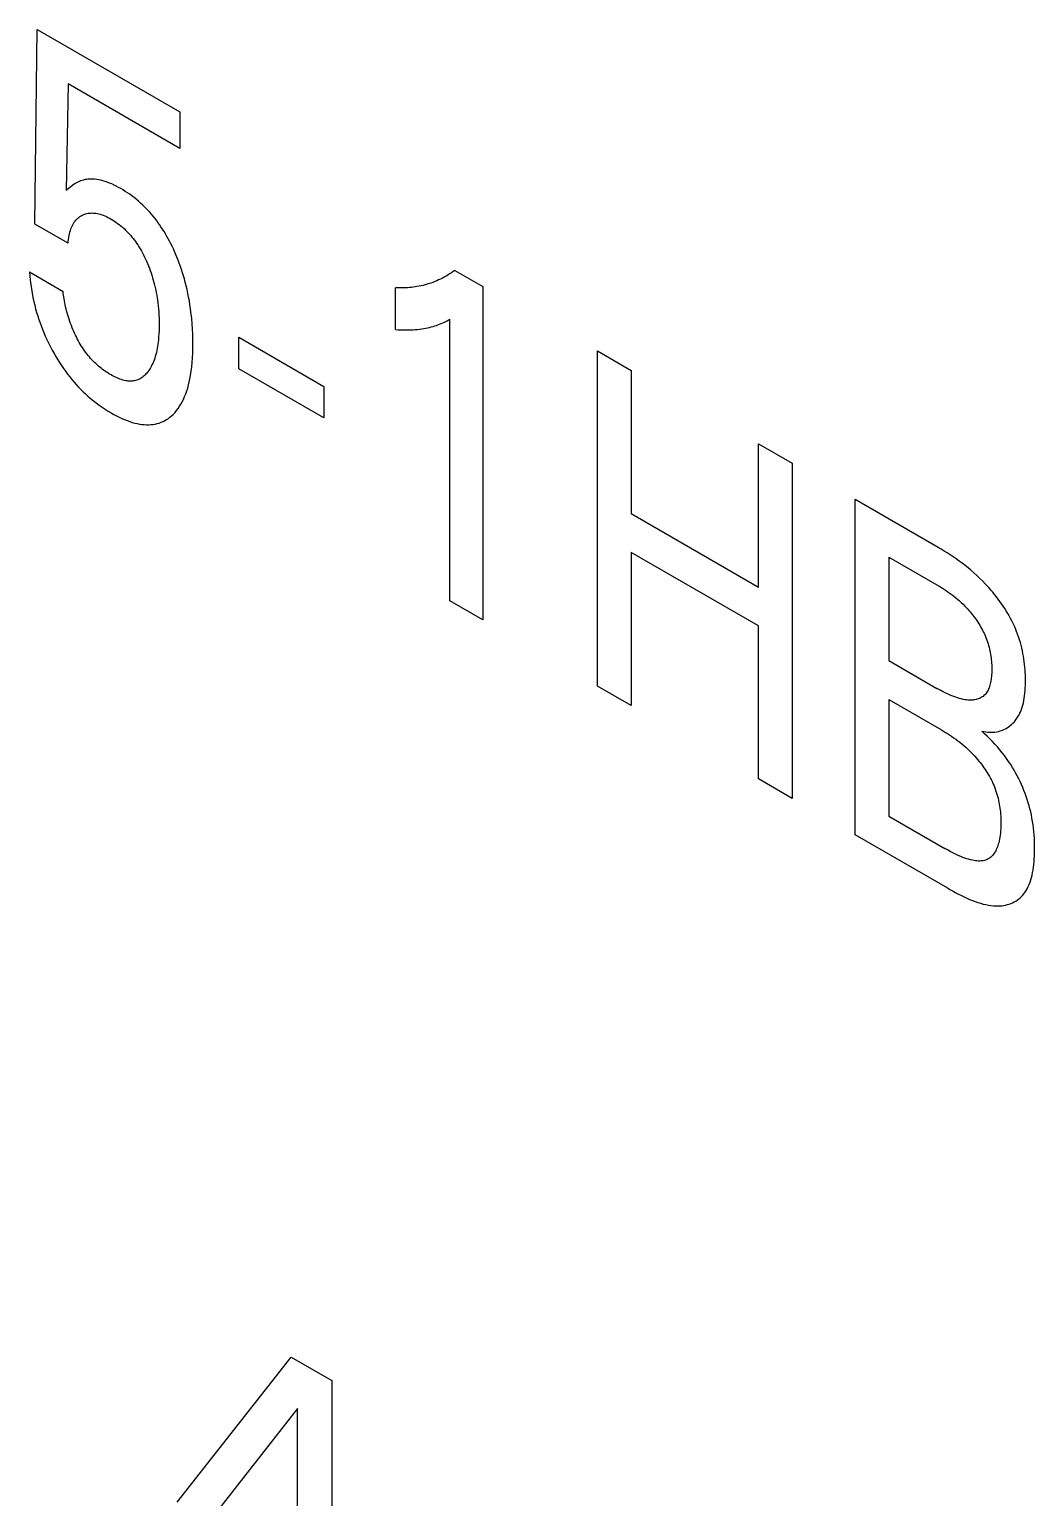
# Model space of a CAD drawing. Extents: x 0 to 420, y 0 to 297.
# Drawn here: x 172.34 to 176.5, y 149.52 to 155.6 of the extents above; entities that cross this region are included whole.
import ezdxf

# ---------------------------------------------------------------- set-up
doc = ezdxf.new("R2010")
doc.units = 0
doc.header["$LTSCALE"] = 23.1
doc.layers.add('40000_ISO', color=7, linetype='CONTINUOUS')

msp = doc.modelspace()

# ---------------------------------------------------------------- linework, layer by layer
at = {"layer": '40000_ISO', "color": 7, "linetype": 'CONTINUOUS'}
for p, q in [((172.366, 154.7965), (172.3747, 155.6031)), ((172.3747, 155.6031), (172.9663, 155.2615)), ((172.5028, 155.3776), (172.4949, 154.9356)), ((172.9663, 155.11), (172.5028, 155.3776)), ((172.9663, 155.2615), (172.9663, 155.11)), ((172.5045, 154.9438), (172.4949, 154.9356)), ((172.5144, 154.9516), (172.5045, 154.9438)), ((172.5233, 154.9581), (172.5144, 154.9516)), ((172.5325, 154.9641), (172.5233, 154.9581)), ((172.5407, 154.9689), (172.5325, 154.9641)), ((172.5492, 154.9731), (172.5407, 154.9689)), ((172.5548, 154.9754), (172.5492, 154.9731)), ((172.5607, 154.9775), (172.5548, 154.9754)), ((172.5667, 154.9792), (172.5607, 154.9775)), ((172.5728, 154.9807), (172.5667, 154.9792)), ((172.579, 154.9818), (172.5728, 154.9807)), ((172.5854, 154.9826), (172.579, 154.9818)), ((172.5919, 154.9832), (172.5854, 154.9826)), ((172.5986, 154.9833), (172.5919, 154.9832)), ((172.6064, 154.9832), (172.5986, 154.9833)), ((172.6144, 154.9825), (172.6064, 154.9832)), ((172.6226, 154.9815), (172.6144, 154.9825)), ((172.6308, 154.9801), (172.6226, 154.9815)), ((172.6391, 154.9782), (172.6308, 154.9801)), ((172.6475, 154.976), (172.6391, 154.9782)), ((172.656, 154.9735), (172.6475, 154.976)), ((172.6653, 154.9703), (172.656, 154.9735)), ((172.6745, 154.9667), (172.6653, 154.9703)), ((172.6839, 154.9627), (172.6745, 154.9667)), ((172.6932, 154.9584), (172.6839, 154.9627)), ((172.7027, 154.9537), (172.6932, 154.9584)), ((172.7121, 154.9487), (172.7027, 154.9537)), ((172.7215, 154.9434), (172.7121, 154.9487)), ((172.7307, 154.938), (172.7215, 154.9434)), ((172.7399, 154.9322), (172.7307, 154.938)), ((172.7491, 154.9262), (172.7399, 154.9322)), ((172.7582, 154.9199), (172.7491, 154.9262)), ((172.7674, 154.9133), (172.7582, 154.9199)), ((172.7764, 154.9064), (172.7674, 154.9133)), ((172.7854, 154.8992), (172.7764, 154.9064)), ((172.7944, 154.8916), (172.7854, 154.8992)), ((172.8033, 154.8838), (172.7944, 154.8916)), ((172.812, 154.8756), (172.8033, 154.8838)), ((172.5395, 154.8173), (172.5436, 154.8211)), ((172.5436, 154.8211), (172.5478, 154.8245)), ((172.5478, 154.8245), (172.5522, 154.8277)), ((172.5522, 154.8277), (172.5567, 154.8306)), ((172.5567, 154.8306), (172.5615, 154.8331)), ((172.5615, 154.8331), (172.5661, 154.8353)), ((172.5661, 154.8353), (172.5708, 154.8372)), ((172.5708, 154.8372), (172.5756, 154.8389)), ((172.5756, 154.8389), (172.5806, 154.8402)), ((172.5806, 154.8402), (172.5857, 154.8413)), ((172.5857, 154.8413), (172.591, 154.8421)), ((172.591, 154.8421), (172.5963, 154.8425)), ((172.5963, 154.8425), (172.6017, 154.8427)), ((172.6017, 154.8427), (172.6073, 154.8425)), ((172.6073, 154.8425), (172.6129, 154.8421)), ((172.6129, 154.8421), (172.6186, 154.8413)), ((172.6186, 154.8413), (172.6244, 154.8402)), ((172.6244, 154.8402), (172.6302, 154.8389)), ((172.6302, 154.8389), (172.6362, 154.8373)), ((172.6362, 154.8373), (172.6425, 154.8352)), ((172.6425, 154.8352), (172.6488, 154.8329)), ((172.6488, 154.8329), (172.6552, 154.8303)), ((172.6552, 154.8303), (172.6616, 154.8274)), ((172.6616, 154.8274), (172.668, 154.8243)), ((172.668, 154.8243), (172.6745, 154.8209)), ((172.6745, 154.8209), (172.681, 154.8173)), ((172.8194, 154.8684), (172.812, 154.8756)), ((172.8267, 154.861), (172.8194, 154.8684)), ((172.834, 154.8533), (172.8267, 154.861)), ((172.8411, 154.8455), (172.834, 154.8533)), ((172.8481, 154.8374), (172.8411, 154.8455)), ((172.855, 154.8292), (172.8481, 154.8374)), ((172.8618, 154.8208), (172.855, 154.8292)), ((172.8685, 154.8122), (172.8618, 154.8208)), ((172.5028, 154.7175), (172.366, 154.7965)), ((172.5086, 154.7562), (172.5105, 154.7634)), ((172.5105, 154.7634), (172.5126, 154.7704)), ((172.5126, 154.7704), (172.5147, 154.7767)), ((172.5147, 154.7767), (172.5171, 154.7827)), ((172.5171, 154.7827), (172.5196, 154.7885)), ((172.5196, 154.7885), (172.5224, 154.794)), ((172.5224, 154.794), (172.5254, 154.7993)), ((172.5254, 154.7993), (172.5286, 154.8043)), ((172.5286, 154.8043), (172.5321, 154.809)), ((172.5321, 154.809), (172.5357, 154.8133)), ((172.5357, 154.8133), (172.5395, 154.8173)), ((172.681, 154.8173), (172.6878, 154.8132)), ((172.6878, 154.8132), (172.6946, 154.809)), ((172.6946, 154.809), (172.7013, 154.8044)), ((172.7013, 154.8044), (172.7081, 154.7996)), ((172.7081, 154.7996), (172.7148, 154.7946)), ((172.7148, 154.7946), (172.7215, 154.7893)), ((172.7215, 154.7893), (172.7281, 154.7837)), ((172.7281, 154.7837), (172.7347, 154.7779)), ((172.7347, 154.7779), (172.7412, 154.7718)), ((172.7412, 154.7718), (172.7466, 154.7664)), ((172.7466, 154.7664), (172.7519, 154.7609)), ((172.7519, 154.7609), (172.7572, 154.7551)), ((172.875, 154.8034), (172.8685, 154.8122)), ((172.8814, 154.7945), (172.875, 154.8034)), ((172.8876, 154.7854), (172.8814, 154.7945)), ((172.894, 154.7757), (172.8876, 154.7854)), ((172.9002, 154.7659), (172.894, 154.7757)), ((172.9063, 154.7559), (172.9002, 154.7659)), ((172.5028, 154.7175), (172.5035, 154.7255)), ((172.5035, 154.7255), (172.5045, 154.7334)), ((172.5045, 154.7334), (172.5056, 154.7412)), ((172.5056, 154.7412), (172.507, 154.7488)), ((172.507, 154.7488), (172.5086, 154.7562)), ((172.7572, 154.7551), (172.7624, 154.7492)), ((172.7624, 154.7492), (172.7675, 154.7431)), ((172.7675, 154.7431), (172.7725, 154.7369)), ((172.7725, 154.7369), (172.7774, 154.7306)), ((172.7774, 154.7306), (172.7822, 154.7241)), ((172.7822, 154.7241), (172.7868, 154.7174)), ((172.7868, 154.7174), (172.7914, 154.7107)), ((172.7914, 154.7107), (172.7966, 154.7026)), ((172.7966, 154.7026), (172.8016, 154.6943)), ((172.9121, 154.7458), (172.9063, 154.7559)), ((172.9178, 154.7356), (172.9121, 154.7458)), ((172.9233, 154.7253), (172.9178, 154.7356)), ((172.9286, 154.7149), (172.9233, 154.7253)), ((172.9338, 154.7045), (172.9286, 154.7149)), ((172.9388, 154.694), (172.9338, 154.7045)), ((172.8016, 154.6943), (172.8064, 154.6859)), ((172.8064, 154.6859), (172.811, 154.6774)), ((172.811, 154.6774), (172.8155, 154.6688)), ((172.8155, 154.6688), (172.8198, 154.6602)), ((172.8198, 154.6602), (172.8239, 154.6515)), ((172.8239, 154.6515), (172.8278, 154.6427)), ((172.8278, 154.6427), (172.8316, 154.6339)), ((172.9436, 154.6834), (172.9388, 154.694)), ((172.9482, 154.6729), (172.9436, 154.6834)), ((172.9536, 154.66), (172.9482, 154.6729)), ((172.9587, 154.647), (172.9536, 154.66)), ((172.9636, 154.6341), (172.9587, 154.647)), ((172.3428, 154.5984), (172.3442, 154.5813)), ((172.3428, 154.5984), (172.4826, 154.5177)), ((172.3442, 154.5813), (172.346, 154.564)), ((172.8316, 154.6339), (172.8356, 154.6241)), ((172.8356, 154.6241), (172.8395, 154.6142)), ((172.8395, 154.6142), (172.8431, 154.6043)), ((172.8431, 154.6043), (172.8466, 154.5944)), ((172.8466, 154.5944), (172.8499, 154.5846)), ((172.8499, 154.5846), (172.853, 154.5747)), ((172.853, 154.5747), (172.8558, 154.5649)), ((172.9682, 154.6212), (172.9636, 154.6341)), ((172.9727, 154.6082), (172.9682, 154.6212)), ((172.9768, 154.5953), (172.9727, 154.6082)), ((172.9808, 154.5824), (172.9768, 154.5953)), ((172.9845, 154.5695), (172.9808, 154.5824)), ((174.0602, 154.5768), (174.0526, 154.5727)), ((174.0678, 154.581), (174.0602, 154.5768)), ((174.0752, 154.5854), (174.0678, 154.581)), ((174.0826, 154.59), (174.0752, 154.5854)), ((174.0898, 154.5947), (174.0826, 154.59)), ((174.0969, 154.5996), (174.0898, 154.5947)), ((174.1039, 154.6047), (174.0969, 154.5996)), ((174.1039, 154.6047), (174.2198, 154.5378)), ((172.346, 154.564), (172.3483, 154.5465)), ((172.3483, 154.5465), (172.3509, 154.5288)), ((172.3509, 154.5288), (172.354, 154.5109)), ((172.4833, 154.5102), (172.4826, 154.5177)), ((172.8558, 154.5649), (172.8585, 154.5551)), ((172.8585, 154.5551), (172.8613, 154.5444)), ((172.8613, 154.5444), (172.8638, 154.5338)), ((172.8638, 154.5338), (172.8661, 154.5233)), ((172.8661, 154.5233), (172.8682, 154.5128)), ((172.988, 154.5566), (172.9845, 154.5695)), ((172.992, 154.5408), (172.988, 154.5566)), ((172.9957, 154.5251), (172.992, 154.5408)), ((172.9991, 154.5094), (172.9957, 154.5251)), ((173.8592, 154.3594), (173.8592, 154.5325)), ((173.8675, 154.5322), (173.8592, 154.5325)), ((173.8758, 154.532), (173.8675, 154.5322)), ((173.884, 154.532), (173.8758, 154.532)), ((173.8921, 154.5321), (173.884, 154.532)), ((173.9002, 154.5324), (173.8921, 154.5321)), ((173.9083, 154.5329), (173.9002, 154.5324)), ((173.9162, 154.5335), (173.9083, 154.5329)), ((173.9241, 154.5343), (173.9162, 154.5335)), ((173.932, 154.5353), (173.9241, 154.5343)), ((173.9398, 154.5364), (173.932, 154.5353)), ((173.9475, 154.5376), (173.9398, 154.5364)), ((173.956, 154.5392), (173.9475, 154.5376)), ((173.9645, 154.5409), (173.956, 154.5392)), ((173.9729, 154.5429), (173.9645, 154.5409)), ((173.9812, 154.545), (173.9729, 154.5429)), ((173.9894, 154.5474), (173.9812, 154.545)), ((173.9975, 154.5499), (173.9894, 154.5474)), ((174.0055, 154.5525), (173.9975, 154.5499)), ((174.0135, 154.5554), (174.0055, 154.5525)), ((174.0213, 154.5584), (174.0135, 154.5554)), ((174.0291, 154.5617), (174.0213, 154.5584)), ((174.037, 154.5652), (174.0291, 154.5617)), ((174.0449, 154.5688), (174.037, 154.5652)), ((174.0526, 154.5727), (174.0449, 154.5688)), ((174.2198, 154.5378), (174.2198, 153.1576)), ((172.354, 154.5109), (172.3575, 154.4929)), ((172.3575, 154.4929), (172.3615, 154.4748)), ((172.3615, 154.4748), (172.365, 154.4603)), ((172.365, 154.4603), (172.3688, 154.4457)), ((172.4842, 154.5026), (172.4833, 154.5102)), ((172.4852, 154.4948), (172.4842, 154.5026)), ((172.4864, 154.4868), (172.4852, 154.4948)), ((172.4878, 154.4788), (172.4864, 154.4868)), ((172.4893, 154.4706), (172.4878, 154.4788)), ((172.491, 154.4623), (172.4893, 154.4706)), ((172.4929, 154.4539), (172.491, 154.4623)), ((172.4949, 154.4455), (172.4929, 154.4539)), ((172.8682, 154.5128), (172.8701, 154.5023)), ((172.8701, 154.5023), (172.8718, 154.4919)), ((172.8718, 154.4919), (172.8734, 154.4816)), ((172.8734, 154.4816), (172.8747, 154.4713)), ((172.8747, 154.4713), (172.8762, 154.4583)), ((172.8762, 154.4583), (172.8775, 154.4454)), ((173.0022, 154.4938), (172.9991, 154.5094)), ((173.0051, 154.4783), (173.0022, 154.4938)), ((173.0076, 154.4629), (173.0051, 154.4783)), ((173.0099, 154.4476), (173.0076, 154.4629)), ((172.3688, 154.4457), (172.3729, 154.4311)), ((172.3729, 154.4311), (172.3773, 154.4164)), ((172.3773, 154.4164), (172.382, 154.4018)), ((172.382, 154.4018), (172.3871, 154.3871)), ((172.497, 154.4369), (172.4949, 154.4455)), ((172.4994, 154.4284), (172.497, 154.4369)), ((172.5019, 154.4197), (172.4994, 154.4284)), ((172.5045, 154.4111), (172.5019, 154.4197)), ((172.5073, 154.4024), (172.5045, 154.4111)), ((172.5102, 154.3937), (172.5073, 154.4024)), ((172.5134, 154.385), (172.5102, 154.3937)), ((172.8775, 154.4454), (172.8784, 154.4326)), ((172.8784, 154.4326), (172.8792, 154.4199)), ((172.8792, 154.4199), (172.8797, 154.4074)), ((172.8797, 154.4074), (172.88, 154.3949)), ((172.88, 154.3949), (172.8801, 154.3826)), ((173.0119, 154.4323), (173.0099, 154.4476)), ((173.0149, 154.4052), (173.0119, 154.4323)), ((173.0168, 154.3837), (173.0149, 154.4052)), ((174.061, 154.391), (174.072, 154.3966)), ((174.072, 154.3966), (174.0829, 154.4024)), ((174.0829, 153.2366), (174.0829, 154.4024)), ((172.3871, 154.3871), (172.3924, 154.3725)), ((172.3924, 154.3725), (172.3981, 154.3579)), ((172.3981, 154.3579), (172.404, 154.3438)), ((172.404, 154.3438), (172.4101, 154.3298)), ((172.5166, 154.3763), (172.5134, 154.385)), ((172.52, 154.3676), (172.5166, 154.3763)), ((172.5233, 154.3598), (172.52, 154.3676)), ((172.5266, 154.3521), (172.5233, 154.3598)), ((172.5301, 154.3444), (172.5266, 154.3521)), ((172.5336, 154.3368), (172.5301, 154.3444)), ((172.5374, 154.3292), (172.5336, 154.3368)), ((172.879, 154.3417), (172.878, 154.3284)), ((172.8796, 154.3552), (172.879, 154.3417)), ((172.88, 154.3688), (172.8796, 154.3552)), ((172.8801, 154.3826), (172.88, 154.3688)), ((173.0182, 154.3624), (173.0168, 154.3837)), ((173.0192, 154.3414), (173.0182, 154.3624)), ((173.0197, 154.3206), (173.0192, 154.3414)), ((173.8592, 154.3594), (173.8697, 154.359)), ((173.8697, 154.359), (173.8803, 154.3587)), ((173.8803, 154.3587), (173.8907, 154.3585)), ((173.8907, 154.3585), (173.9012, 154.3585)), ((173.9012, 154.3585), (173.9116, 154.3586)), ((173.9116, 154.3586), (173.9219, 154.3589)), ((173.9219, 154.3589), (173.9311, 154.3593)), ((173.9311, 154.3593), (173.9402, 154.3599)), ((173.9402, 154.3599), (173.9493, 154.3607)), ((173.9493, 154.3607), (173.9583, 154.3616)), ((173.9583, 154.3616), (173.9672, 154.3628)), ((173.9672, 154.3628), (173.976, 154.3641)), ((173.976, 154.3641), (173.9837, 154.3655)), ((173.9837, 154.3655), (173.9914, 154.367)), ((173.9914, 154.367), (173.999, 154.3687)), ((173.999, 154.3687), (174.0066, 154.3706)), ((174.0066, 154.3706), (174.014, 154.3727)), ((174.014, 154.3727), (174.0214, 154.3749)), ((174.0214, 154.3749), (174.0278, 154.3771)), ((174.0278, 154.3771), (174.0342, 154.3794)), ((174.0342, 154.3794), (174.0404, 154.3819)), ((174.0404, 154.3819), (174.0474, 154.3848)), ((174.0474, 154.3848), (174.0542, 154.3878)), ((174.0542, 154.3878), (174.061, 154.391)), ((172.4101, 154.3298), (172.4165, 154.3158)), ((172.4165, 154.3158), (172.4233, 154.302)), ((172.4233, 154.302), (172.4303, 154.2882)), ((172.4303, 154.2882), (172.4375, 154.2745)), ((172.4375, 154.2745), (172.4451, 154.261)), ((172.5412, 154.3217), (172.5374, 154.3292)), ((172.5451, 154.3142), (172.5412, 154.3217)), ((172.5492, 154.3069), (172.5451, 154.3142)), ((172.5534, 154.2997), (172.5492, 154.3069)), ((172.5577, 154.2925), (172.5534, 154.2997)), ((172.5622, 154.2855), (172.5577, 154.2925)), ((172.5667, 154.2786), (172.5622, 154.2855)), ((172.5714, 154.2718), (172.5667, 154.2786)), ((172.5762, 154.2652), (172.5714, 154.2718)), ((172.8702, 154.2733), (172.8684, 154.2649)), ((172.8719, 154.2818), (172.8702, 154.2733)), ((172.8735, 154.2905), (172.8719, 154.2818)), ((172.8748, 154.2993), (172.8735, 154.2905)), ((172.8768, 154.3153), (172.8748, 154.2993)), ((172.878, 154.3284), (172.8768, 154.3153)), ((173.0191, 154.2614), (173.0197, 154.2806)), ((173.0199, 154.2999), (173.0197, 154.3206)), ((173.0197, 154.2806), (173.0199, 154.2999)), ((173.2103, 154.1969), (173.2103, 154.3277)), ((173.2103, 154.3277), (173.5623, 154.1245)), ((174.6948, 152.8834), (174.6948, 154.2714)), ((174.6948, 154.2714), (174.8346, 154.1907)), ((172.4451, 154.261), (172.4529, 154.2476)), ((172.4529, 154.2476), (172.4604, 154.2351)), ((172.4604, 154.2351), (172.4681, 154.2229)), ((172.4681, 154.2229), (172.4761, 154.2107)), ((172.4761, 154.2107), (172.4842, 154.1988)), ((172.5811, 154.2587), (172.5762, 154.2652)), ((172.5862, 154.2524), (172.5811, 154.2587)), ((172.5912, 154.2463), (172.5862, 154.2524)), ((172.5964, 154.2405), (172.5912, 154.2463)), ((172.6016, 154.2348), (172.5964, 154.2405)), ((172.6069, 154.2292), (172.6016, 154.2348)), ((172.6123, 154.2239), (172.6069, 154.2292)), ((172.6178, 154.2186), (172.6123, 154.2239)), ((172.6234, 154.2136), (172.6178, 154.2186)), ((172.629, 154.2087), (172.6234, 154.2136)), ((172.8503, 154.2131), (172.8471, 154.2068)), ((172.8534, 154.2196), (172.8503, 154.2131)), ((172.8562, 154.2262), (172.8534, 154.2196)), ((172.8589, 154.2331), (172.8562, 154.2262)), ((172.8615, 154.2408), (172.8589, 154.2331)), ((172.864, 154.2486), (172.8615, 154.2408)), ((172.8663, 154.2567), (172.864, 154.2486)), ((172.8684, 154.2649), (172.8663, 154.2567)), ((173.015, 154.2055), (173.0168, 154.2238)), ((173.0168, 154.2238), (173.0182, 154.2425)), ((173.0182, 154.2425), (173.0191, 154.2614)), ((172.4842, 154.1988), (172.4926, 154.1871)), ((172.4926, 154.1871), (172.5011, 154.1756)), ((172.5011, 154.1756), (172.5098, 154.1643)), ((172.5098, 154.1643), (172.5188, 154.1532)), ((172.5188, 154.1532), (172.5278, 154.1425)), ((172.6346, 154.2039), (172.629, 154.2087)), ((172.6403, 154.1993), (172.6346, 154.2039)), ((172.6461, 154.1949), (172.6403, 154.1993)), ((172.6519, 154.1907), (172.6461, 154.1949)), ((172.6577, 154.1866), (172.6519, 154.1907)), ((172.6635, 154.1827), (172.6577, 154.1866)), ((172.6693, 154.1789), (172.6635, 154.1827)), ((172.6751, 154.1754), (172.6693, 154.1789)), ((172.681, 154.172), (172.6751, 154.1754)), ((172.6872, 154.1685), (172.681, 154.172)), ((172.6934, 154.1652), (172.6872, 154.1685)), ((172.6996, 154.1622), (172.6934, 154.1652)), ((172.7057, 154.1594), (172.6996, 154.1622)), ((172.7118, 154.1568), (172.7057, 154.1594)), ((172.7179, 154.1545), (172.7118, 154.1568)), ((172.7239, 154.1525), (172.7179, 154.1545)), ((172.7298, 154.1507), (172.7239, 154.1525)), ((172.7357, 154.1492), (172.7298, 154.1507)), ((172.7416, 154.148), (172.7357, 154.1492)), ((172.7828, 154.149), (172.778, 154.148)), ((172.7875, 154.1504), (172.7828, 154.149)), ((172.792, 154.152), (172.7875, 154.1504)), ((172.7967, 154.1541), (172.792, 154.152)), ((172.8013, 154.1564), (172.7967, 154.1541)), ((172.8057, 154.159), (172.8013, 154.1564)), ((172.8099, 154.1619), (172.8057, 154.159)), ((172.814, 154.165), (172.8099, 154.1619)), ((172.818, 154.1684), (172.814, 154.165)), ((172.8218, 154.172), (172.818, 154.1684)), ((172.8254, 154.1758), (172.8218, 154.172)), ((172.8289, 154.1798), (172.8254, 154.1758)), ((172.8323, 154.1839), (172.8289, 154.1798)), ((172.8363, 154.1893), (172.8323, 154.1839)), ((172.8401, 154.1949), (172.8363, 154.1893)), ((172.8437, 154.2008), (172.8401, 154.1949)), ((172.8471, 154.2068), (172.8437, 154.2008)), ((173.0048, 154.1432), (173.0076, 154.1564)), ((173.0076, 154.1564), (173.0101, 154.1699)), ((173.0101, 154.1699), (173.0128, 154.1875)), ((173.0128, 154.1875), (173.015, 154.2055)), ((173.5623, 153.9937), (173.2103, 154.1969)), ((174.8346, 154.1907), (174.8346, 153.5975)), ((172.5278, 154.1425), (172.537, 154.1321)), ((172.537, 154.1321), (172.5463, 154.1219)), ((172.5463, 154.1219), (172.5558, 154.112)), ((172.5558, 154.112), (172.5654, 154.1025)), ((172.5654, 154.1025), (172.5751, 154.0932)), ((172.5751, 154.0932), (172.5849, 154.0842)), ((172.747, 154.1472), (172.7416, 154.148)), ((172.7524, 154.1466), (172.747, 154.1472)), ((172.7577, 154.1463), (172.7524, 154.1466)), ((172.7629, 154.1463), (172.7577, 154.1463)), ((172.7681, 154.1466), (172.7629, 154.1463)), ((172.7731, 154.1471), (172.7681, 154.1466)), ((172.778, 154.148), (172.7731, 154.1471)), ((172.9856, 154.0819), (172.9901, 154.0935)), ((172.9901, 154.0935), (172.9943, 154.1054)), ((172.9943, 154.1054), (172.9982, 154.1177)), ((172.9982, 154.1177), (173.0016, 154.1303)), ((173.0016, 154.1303), (173.0048, 154.1432)), ((173.5623, 154.1245), (173.5623, 153.9937)), ((172.5849, 154.0842), (172.5948, 154.0756)), ((172.5948, 154.0756), (172.6069, 154.0655)), ((172.6069, 154.0655), (172.6191, 154.0559)), ((172.6191, 154.0559), (172.6314, 154.0467)), ((172.6314, 154.0467), (172.6437, 154.038)), ((172.6437, 154.038), (172.6561, 154.0298)), ((172.6561, 154.0298), (172.6685, 154.022)), ((172.9525, 154.0249), (172.9588, 154.0333)), ((172.9588, 154.0333), (172.9648, 154.042)), ((172.9648, 154.042), (172.9704, 154.0512)), ((172.9704, 154.0512), (172.9757, 154.0608)), ((172.9757, 154.0608), (172.9806, 154.0708)), ((172.9806, 154.0708), (172.9856, 154.0819)), ((172.6685, 154.022), (172.681, 154.0146)), ((172.681, 154.0146), (172.6921, 154.0083)), ((172.6921, 154.0083), (172.7032, 154.0024)), ((172.7032, 154.0024), (172.7142, 153.9968)), ((172.7142, 153.9968), (172.7253, 153.9917)), ((172.7253, 153.9917), (172.7363, 153.9869)), ((172.7363, 153.9869), (172.7472, 153.9826)), ((172.7472, 153.9826), (172.7581, 153.9787)), ((172.7581, 153.9787), (172.7689, 153.9753)), ((172.7689, 153.9753), (172.7796, 153.9724)), ((172.7796, 153.9724), (172.7894, 153.9701)), ((172.7894, 153.9701), (172.7991, 153.9683)), ((172.7991, 153.9683), (172.8087, 153.9669)), ((172.8087, 153.9669), (172.8182, 153.966)), ((172.8457, 153.966), (172.8545, 153.967)), ((172.8545, 153.967), (172.8631, 153.9684)), ((172.8631, 153.9684), (172.8717, 153.9704)), ((172.8717, 153.9704), (172.88, 153.9728)), ((172.88, 153.9728), (172.8881, 153.9758)), ((172.8881, 153.9758), (172.896, 153.9792)), ((172.896, 153.9792), (172.9036, 153.983)), ((172.9036, 153.983), (172.9109, 153.9873)), ((172.9109, 153.9873), (172.9181, 153.9921)), ((172.9181, 153.9921), (172.9249, 153.9972)), ((172.9249, 153.9972), (172.9315, 154.0027)), ((172.9315, 154.0027), (172.9389, 154.0096)), ((172.9389, 154.0096), (172.9459, 154.017)), ((172.9459, 154.017), (172.9525, 154.0249)), ((172.8182, 153.966), (172.8275, 153.9655)), ((172.8275, 153.9655), (172.8367, 153.9655)), ((172.8367, 153.9655), (172.8457, 153.966)), ((175.361, 153.2936), (175.361, 153.8868)), ((175.361, 153.8868), (175.5008, 153.8061)), ((175.5008, 153.8061), (175.5008, 152.418)), ((175.7615, 152.2675), (175.7615, 153.6556)), ((176.1048, 153.4573), (175.7615, 153.6556)), ((174.8346, 153.5975), (175.361, 153.2936)), ((174.8346, 153.4362), (174.8346, 152.8027)), ((175.361, 153.1323), (174.8346, 153.4362)), ((176.1173, 153.4499), (176.1048, 153.4573)), ((176.1297, 153.4423), (176.1173, 153.4499)), ((176.1422, 153.4346), (176.1297, 153.4423)), ((176.1546, 153.4266), (176.1422, 153.4346)), ((176.167, 153.4183), (176.1546, 153.4266)), ((175.9013, 153.4175), (175.9013, 152.9886)), ((175.9013, 153.4175), (176.1002, 153.3026)), ((176.1795, 153.4098), (176.167, 153.4183)), ((176.1919, 153.401), (176.1795, 153.4098)), ((176.2042, 153.392), (176.1919, 153.401)), ((176.2165, 153.3826), (176.2042, 153.392)), ((176.2287, 153.3729), (176.2165, 153.3826)), ((176.2409, 153.3628), (176.2287, 153.3729)), ((176.253, 153.3524), (176.2409, 153.3628)), ((176.1002, 153.3026), (176.108, 153.2979)), ((176.108, 153.2979), (176.1158, 153.2932)), ((176.265, 153.3416), (176.253, 153.3524)), ((176.2769, 153.3304), (176.265, 153.3416)), ((176.2887, 153.3187), (176.2769, 153.3304)), ((176.3004, 153.3066), (176.2887, 153.3187)), ((176.3082, 153.2982), (176.3004, 153.3066)), ((176.316, 153.2896), (176.3082, 153.2982)), ((176.1158, 153.2932), (176.1237, 153.2883)), ((176.1237, 153.2883), (176.1315, 153.2832)), ((176.1315, 153.2832), (176.1393, 153.278)), ((176.1393, 153.278), (176.1471, 153.2727)), ((176.1471, 153.2727), (176.1549, 153.2671)), ((176.1549, 153.2671), (176.1626, 153.2614)), ((176.1626, 153.2614), (176.1703, 153.2554)), ((176.1703, 153.2554), (176.178, 153.2493)), ((176.178, 153.2493), (176.1856, 153.2429)), ((176.1856, 153.2429), (176.1932, 153.2363)), ((176.3237, 153.2808), (176.316, 153.2896)), ((176.3312, 153.2718), (176.3237, 153.2808)), ((176.3387, 153.2626), (176.3312, 153.2718)), ((176.3461, 153.2533), (176.3387, 153.2626)), ((176.3533, 153.2438), (176.3461, 153.2533)), ((176.3604, 153.2342), (176.3533, 153.2438)), ((174.2198, 153.1576), (174.0829, 153.2366)), ((176.1932, 153.2363), (176.2007, 153.2294)), ((176.2007, 153.2294), (176.2081, 153.2223)), ((176.2081, 153.2223), (176.2155, 153.2149)), ((176.2155, 153.2149), (176.2228, 153.2073)), ((176.2228, 153.2073), (176.2277, 153.2019)), ((176.2277, 153.2019), (176.2326, 153.1963)), ((176.2326, 153.1963), (176.2374, 153.1907)), ((176.2374, 153.1907), (176.2422, 153.1849)), ((176.2422, 153.1849), (176.2469, 153.179)), ((176.2469, 153.179), (176.2515, 153.173)), ((176.3673, 153.2244), (176.3604, 153.2342)), ((176.374, 153.2145), (176.3673, 153.2244)), ((176.3806, 153.2045), (176.374, 153.2145)), ((176.387, 153.1943), (176.3806, 153.2045)), ((176.3932, 153.1841), (176.387, 153.1943)), ((176.3991, 153.1738), (176.3932, 153.1841)), ((175.361, 152.4987), (175.361, 153.1323)), ((176.2515, 153.173), (176.256, 153.1669)), ((176.256, 153.1669), (176.2604, 153.1607)), ((176.2604, 153.1607), (176.2648, 153.1544)), ((176.2648, 153.1544), (176.269, 153.1481)), ((176.269, 153.1481), (176.2731, 153.1416)), ((176.2731, 153.1416), (176.2771, 153.1351)), ((176.2771, 153.1351), (176.2809, 153.1286)), ((176.2809, 153.1286), (176.2847, 153.122)), ((176.2847, 153.122), (176.2882, 153.1153)), ((176.2882, 153.1153), (176.2917, 153.1086)), ((176.4049, 153.1634), (176.3991, 153.1738)), ((176.4103, 153.1529), (176.4049, 153.1634)), ((176.4156, 153.1424), (176.4103, 153.1529)), ((176.4205, 153.1318), (176.4156, 153.1424)), ((176.4252, 153.1211), (176.4205, 153.1318)), ((176.4299, 153.1098), (176.4252, 153.1211)), ((176.2917, 153.1086), (176.2949, 153.1019)), ((176.2949, 153.1019), (176.2981, 153.0951)), ((176.2981, 153.0951), (176.301, 153.0883)), ((176.301, 153.0883), (176.304, 153.081)), ((176.304, 153.081), (176.3068, 153.0736)), ((176.3068, 153.0736), (176.3093, 153.0662)), ((176.3093, 153.0662), (176.3117, 153.0588)), ((176.3117, 153.0588), (176.3139, 153.0514)), ((176.4342, 153.0983), (176.4299, 153.1098)), ((176.4383, 153.0869), (176.4342, 153.0983)), ((176.442, 153.0755), (176.4383, 153.0869)), ((176.4454, 153.064), (176.442, 153.0755)), ((176.4485, 153.0526), (176.4454, 153.064)), ((176.3139, 153.0514), (176.3159, 153.044)), ((176.3159, 153.044), (176.3177, 153.0366)), ((176.3177, 153.0366), (176.3194, 153.0292)), ((176.3194, 153.0292), (176.3208, 153.0219)), ((176.3208, 153.0219), (176.3221, 153.0145)), ((176.3221, 153.0145), (176.3233, 153.0072)), ((176.3233, 153.0072), (176.3243, 153)), ((176.3243, 153), (176.3251, 152.9927)), ((176.4514, 153.0411), (176.4485, 153.0526)), ((176.454, 153.0297), (176.4514, 153.0411)), ((176.4563, 153.0183), (176.454, 153.0297)), ((176.4584, 153.007), (176.4563, 153.0183)), ((176.4602, 152.9957), (176.4584, 153.007)), ((176.4618, 152.9844), (176.4602, 152.9957)), ((175.9013, 152.9886), (176.1002, 152.8738)), ((176.3251, 152.9927), (176.3258, 152.9855)), ((176.3258, 152.9855), (176.3263, 152.9784)), ((176.3263, 152.9784), (176.3267, 152.9713)), ((176.3267, 152.9368), (176.3263, 152.9302)), ((176.3267, 152.9713), (176.3269, 152.9642)), ((176.3269, 152.9435), (176.3267, 152.9368)), ((176.3269, 152.9642), (176.3271, 152.9572)), ((176.3271, 152.9503), (176.3269, 152.9435)), ((176.3271, 152.9572), (176.3271, 152.9503)), ((176.4631, 152.9733), (176.4618, 152.9844)), ((176.4642, 152.9621), (176.4631, 152.9733)), ((176.4651, 152.9511), (176.4642, 152.9621)), ((176.4659, 152.9402), (176.4651, 152.9511)), ((176.4664, 152.9293), (176.4659, 152.9402)), ((174.8346, 152.8027), (174.6948, 152.8834)), ((176.108, 152.8694), (176.1002, 152.8738)), ((176.3161, 152.8766), (176.3141, 152.8716)), ((176.3179, 152.8819), (176.3161, 152.8766)), ((176.3195, 152.8873), (176.3179, 152.8819)), ((176.321, 152.893), (176.3195, 152.8873)), ((176.3223, 152.8988), (176.321, 152.893)), ((176.3234, 152.9048), (176.3223, 152.8988)), ((176.3243, 152.9109), (176.3234, 152.9048)), ((176.3251, 152.9172), (176.3243, 152.9109)), ((176.3258, 152.9236), (176.3251, 152.9172)), ((176.3263, 152.9302), (176.3258, 152.9236)), ((176.4653, 152.8642), (176.466, 152.8749)), ((176.466, 152.8749), (176.4665, 152.8857)), ((176.4667, 152.9186), (176.4664, 152.9293)), ((176.4665, 152.8857), (176.4668, 152.8968)), ((176.4668, 152.908), (176.4667, 152.9186)), ((176.4668, 152.8968), (176.4668, 152.908)), ((175.9013, 152.8273), (175.9013, 152.3442)), ((175.9013, 152.8273), (176.1183, 152.7019)), ((176.1158, 152.8651), (176.108, 152.8694)), ((176.1236, 152.861), (176.1158, 152.8651)), ((176.1313, 152.857), (176.1236, 152.861)), ((176.1391, 152.8531), (176.1313, 152.857)), ((176.1469, 152.8495), (176.1391, 152.8531)), ((176.1547, 152.846), (176.1469, 152.8495)), ((176.1624, 152.8427), (176.1547, 152.846)), ((176.1701, 152.8396), (176.1624, 152.8427)), ((176.1778, 152.8368), (176.1701, 152.8396)), ((176.1854, 152.8342), (176.1778, 152.8368)), ((176.193, 152.832), (176.1854, 152.8342)), ((176.2005, 152.83), (176.193, 152.832)), ((176.208, 152.8283), (176.2005, 152.83)), ((176.2154, 152.827), (176.208, 152.8283)), ((176.2228, 152.826), (176.2154, 152.827)), ((176.2279, 152.8256), (176.2228, 152.826)), ((176.233, 152.8253), (176.2279, 152.8256)), ((176.2381, 152.8252), (176.233, 152.8253)), ((176.2431, 152.8253), (176.2381, 152.8252)), ((176.248, 152.8256), (176.2431, 152.8253)), ((176.2528, 152.8261), (176.248, 152.8256)), ((176.2576, 152.8269), (176.2528, 152.8261)), ((176.2622, 152.8278), (176.2576, 152.8269)), ((176.2667, 152.829), (176.2622, 152.8278)), ((176.2711, 152.8304), (176.2667, 152.829)), ((176.2754, 152.832), (176.2711, 152.8304)), ((176.2796, 152.8338), (176.2754, 152.832)), ((176.2836, 152.8359), (176.2796, 152.8338)), ((176.2874, 152.8383), (176.2836, 152.8359)), ((176.2911, 152.8408), (176.2874, 152.8383)), ((176.2946, 152.8436), (176.2911, 152.8408)), ((176.2979, 152.8467), (176.2946, 152.8436)), ((176.301, 152.8501), (176.2979, 152.8467)), ((176.304, 152.8538), (176.301, 152.8501)), ((176.3069, 152.8579), (176.304, 152.8538)), ((176.3095, 152.8622), (176.3069, 152.8579)), ((176.3119, 152.8668), (176.3095, 152.8622)), ((176.3141, 152.8716), (176.3119, 152.8668)), ((176.4556, 152.8048), (176.458, 152.814)), ((176.458, 152.814), (176.46, 152.8236)), ((176.46, 152.8236), (176.4617, 152.8334)), ((176.4617, 152.8334), (176.4632, 152.8434)), ((176.4632, 152.8434), (176.4644, 152.8537)), ((176.4644, 152.8537), (176.4653, 152.8642)), ((176.4283, 152.7457), (176.4325, 152.7517)), ((176.4325, 152.7517), (176.4365, 152.7581)), ((176.4365, 152.7581), (176.4402, 152.7647)), ((176.4402, 152.7647), (176.4436, 152.7715)), ((176.4436, 152.7715), (176.4468, 152.7787)), ((176.4468, 152.7787), (176.4501, 152.7871)), ((176.4501, 152.7871), (176.453, 152.7958)), ((176.453, 152.7958), (176.4556, 152.8048)), ((176.1183, 152.7019), (176.1267, 152.6969)), ((176.1267, 152.6969), (176.1352, 152.6917)), ((176.1352, 152.6917), (176.1437, 152.6864)), ((176.2976, 152.6862), (176.2865, 152.6963)), ((176.2865, 152.6963), (176.2946, 152.6946)), ((176.2946, 152.6946), (176.3025, 152.6933)), ((176.3025, 152.6933), (176.3103, 152.6925)), ((176.3103, 152.6925), (176.318, 152.692)), ((176.318, 152.692), (176.3256, 152.6919)), ((176.3256, 152.6919), (176.333, 152.6922)), ((176.333, 152.6922), (176.3403, 152.6929)), ((176.3403, 152.6929), (176.3474, 152.694)), ((176.3474, 152.694), (176.3544, 152.6955)), ((176.3544, 152.6955), (176.3612, 152.6973)), ((176.3612, 152.6973), (176.3678, 152.6995)), ((176.3678, 152.6995), (176.3743, 152.702)), ((176.3743, 152.702), (176.3806, 152.7049)), ((176.3806, 152.7049), (176.3867, 152.7081)), ((176.3867, 152.7081), (176.3926, 152.7117)), ((176.3926, 152.7117), (176.3984, 152.7156)), ((176.3984, 152.7156), (176.4039, 152.7198)), ((176.4039, 152.7198), (176.4092, 152.7244)), ((176.4092, 152.7244), (176.4143, 152.7293)), ((176.4143, 152.7293), (176.4192, 152.7344)), ((176.4192, 152.7344), (176.4239, 152.7399)), ((176.4239, 152.7399), (176.4283, 152.7457)), ((176.1437, 152.6864), (176.1522, 152.6809)), ((176.1522, 152.6809), (176.1607, 152.6753)), ((176.1607, 152.6753), (176.1691, 152.6694)), ((176.1691, 152.6694), (176.1776, 152.6634)), ((176.1776, 152.6634), (176.186, 152.6572)), ((176.186, 152.6572), (176.1944, 152.6507)), ((176.1944, 152.6507), (176.2027, 152.6441)), ((176.2027, 152.6441), (176.211, 152.6372)), ((176.211, 152.6372), (176.2192, 152.63)), ((176.2192, 152.63), (176.2274, 152.6226)), ((176.3086, 152.6757), (176.2976, 152.6862)), ((176.3195, 152.6649), (176.3086, 152.6757)), ((176.3303, 152.6537), (176.3195, 152.6649)), ((176.3404, 152.6426), (176.3303, 152.6537)), ((176.3504, 152.6312), (176.3404, 152.6426)), ((176.3602, 152.6195), (176.3504, 152.6312)), ((176.2274, 152.6226), (176.2355, 152.6148)), ((176.2355, 152.6148), (176.2435, 152.6068)), ((176.2435, 152.6068), (176.2514, 152.5985)), ((176.2514, 152.5985), (176.2571, 152.5924)), ((176.2571, 152.5924), (176.2627, 152.586)), ((176.2627, 152.586), (176.2682, 152.5795)), ((176.2682, 152.5795), (176.2737, 152.5729)), ((176.2737, 152.5729), (176.279, 152.5662)), ((176.3699, 152.6075), (176.3602, 152.6195)), ((176.3791, 152.5955), (176.3699, 152.6075)), ((176.3881, 152.5833), (176.3791, 152.5955)), ((176.3968, 152.5707), (176.3881, 152.5833)), ((176.4053, 152.5579), (176.3968, 152.5707)), ((176.279, 152.5662), (176.2843, 152.5593)), ((176.2843, 152.5593), (176.2894, 152.5523)), ((176.2894, 152.5523), (176.2945, 152.5452)), ((176.2945, 152.5452), (176.2994, 152.538)), ((176.2994, 152.538), (176.3042, 152.5307)), ((176.3042, 152.5307), (176.3088, 152.5233)), ((176.3088, 152.5233), (176.3133, 152.5158)), ((176.3133, 152.5158), (176.3176, 152.5083)), ((176.3176, 152.5083), (176.3218, 152.5007)), ((176.4124, 152.5466), (176.4053, 152.5579)), ((176.4193, 152.5351), (176.4124, 152.5466)), ((176.4259, 152.5235), (176.4193, 152.5351)), ((176.4324, 152.5117), (176.4259, 152.5235)), ((176.4385, 152.4998), (176.4324, 152.5117)), ((175.5008, 152.418), (175.361, 152.4987)), ((176.3218, 152.5007), (176.3257, 152.493)), ((176.3257, 152.493), (176.3295, 152.4853)), ((176.3295, 152.4853), (176.333, 152.4776)), ((176.333, 152.4776), (176.3364, 152.4698)), ((176.3364, 152.4698), (176.3398, 152.4614)), ((176.3398, 152.4614), (176.3429, 152.4529)), ((176.3429, 152.4529), (176.3457, 152.4444)), ((176.4444, 152.4878), (176.4385, 152.4998)), ((176.45, 152.4758), (176.4444, 152.4878)), ((176.4554, 152.4636), (176.45, 152.4758)), ((176.4604, 152.4514), (176.4554, 152.4636)), ((176.4653, 152.4386), (176.4604, 152.4514)), ((176.3457, 152.4444), (176.3484, 152.436)), ((176.3484, 152.436), (176.3508, 152.4275)), ((176.3508, 152.4275), (176.353, 152.419)), ((176.353, 152.419), (176.3549, 152.4106)), ((176.3549, 152.4106), (176.3567, 152.4021)), ((176.3567, 152.4021), (176.3583, 152.3937)), ((176.3583, 152.3937), (176.3596, 152.3854)), ((176.3596, 152.3854), (176.3608, 152.3771)), ((176.4699, 152.4258), (176.4653, 152.4386)), ((176.4742, 152.413), (176.4699, 152.4258)), ((176.4782, 152.4002), (176.4742, 152.413)), ((176.4818, 152.3874), (176.4782, 152.4002)), ((176.4852, 152.3747), (176.4818, 152.3874)), ((175.9013, 152.3442), (176.1323, 152.2109)), ((176.3608, 152.3771), (176.3618, 152.3688)), ((176.3618, 152.3688), (176.3627, 152.3606)), ((176.3627, 152.3606), (176.3634, 152.3524)), ((176.3634, 152.3524), (176.3639, 152.3444)), ((176.3639, 152.3444), (176.3643, 152.3364)), ((176.3643, 152.3364), (176.3646, 152.3285)), ((176.3646, 152.3285), (176.3647, 152.3206)), ((176.4882, 152.362), (176.4852, 152.3747)), ((176.491, 152.3494), (176.4882, 152.362)), ((176.4935, 152.3369), (176.491, 152.3494)), ((176.4959, 152.3228), (176.4935, 152.3369)), ((176.1446, 152.0464), (175.7615, 152.2675)), ((176.3617, 152.2656), (176.3604, 152.257)), ((176.3627, 152.2743), (176.3617, 152.2656)), ((176.3635, 152.2833), (176.3627, 152.2743)), ((176.3641, 152.2924), (176.3635, 152.2833)), ((176.3645, 152.3016), (176.3641, 152.2924)), ((176.3647, 152.3111), (176.3645, 152.3016)), ((176.3647, 152.3206), (176.3647, 152.3111)), ((176.498, 152.3089), (176.4959, 152.3228)), ((176.4998, 152.2951), (176.498, 152.3089)), ((176.5013, 152.2814), (176.4998, 152.2951)), ((176.5024, 152.2678), (176.5013, 152.2814)), ((176.5033, 152.2543), (176.5024, 152.2678)), ((176.1435, 152.2045), (176.1323, 152.2109)), ((176.1547, 152.1984), (176.1435, 152.2045)), ((176.3457, 152.2062), (176.3432, 152.2011)), ((176.3481, 152.2115), (176.3457, 152.2062)), ((176.3502, 152.217), (176.3481, 152.2115)), ((176.3522, 152.2226), (176.3502, 152.217)), ((176.354, 152.2284), (176.3522, 152.2226)), ((176.3557, 152.2343), (176.354, 152.2284)), ((176.3571, 152.2404), (176.3557, 152.2343)), ((176.3589, 152.2486), (176.3571, 152.2404)), ((176.3604, 152.257), (176.3589, 152.2486)), ((176.5039, 152.2409), (176.5033, 152.2543)), ((176.5043, 152.2276), (176.5039, 152.2409)), ((176.5045, 152.2144), (176.5043, 152.2276)), ((176.5044, 152.2023), (176.5045, 152.2144)), ((176.1659, 152.1926), (176.1547, 152.1984)), ((176.1771, 152.1871), (176.1659, 152.1926)), ((176.1883, 152.1819), (176.1771, 152.1871)), ((176.1994, 152.1771), (176.1883, 152.1819)), ((176.2074, 152.1739), (176.1994, 152.1771)), ((176.2153, 152.171), (176.2074, 152.1739)), ((176.2232, 152.1683), (176.2153, 152.171)), ((176.2311, 152.1659), (176.2232, 152.1683)), ((176.2389, 152.1638), (176.2311, 152.1659)), ((176.2466, 152.162), (176.2389, 152.1638)), ((176.2542, 152.1606), (176.2466, 152.162)), ((176.2598, 152.1597), (176.2542, 152.1606)), ((176.2654, 152.1591), (176.2598, 152.1597)), ((176.2709, 152.1588), (176.2654, 152.1591)), ((176.2762, 152.1587), (176.2709, 152.1588)), ((176.2815, 152.1589), (176.2762, 152.1587)), ((176.2867, 152.1593), (176.2815, 152.1589)), ((176.2917, 152.1601), (176.2867, 152.1593)), ((176.2966, 152.1612), (176.2917, 152.1601)), ((176.3011, 152.1626), (176.2966, 152.1612)), ((176.3054, 152.1642), (176.3011, 152.1626)), ((176.3096, 152.1662), (176.3054, 152.1642)), ((176.3137, 152.1684), (176.3096, 152.1662)), ((176.3175, 152.1709), (176.3137, 152.1684)), ((176.3213, 152.1737), (176.3175, 152.1709)), ((176.3248, 152.1767), (176.3213, 152.1737)), ((176.3282, 152.18), (176.3248, 152.1767)), ((176.3314, 152.1835), (176.3282, 152.18)), ((176.3345, 152.1873), (176.3314, 152.1835)), ((176.3376, 152.1916), (176.3345, 152.1873)), ((176.3405, 152.1963), (176.3376, 152.1916)), ((176.3432, 152.2011), (176.3405, 152.1963)), ((176.4997, 152.1326), (176.5011, 152.1438)), ((176.5011, 152.1438), (176.5022, 152.1552)), ((176.5022, 152.1552), (176.5031, 152.1668)), ((176.5031, 152.1668), (176.5038, 152.1785)), ((176.5038, 152.1785), (176.5042, 152.1904)), ((176.5042, 152.1904), (176.5044, 152.2023)), ((176.4887, 152.0802), (176.4915, 152.0901)), ((176.4915, 152.0901), (176.494, 152.1003)), ((176.494, 152.1003), (176.4962, 152.1108)), ((176.4962, 152.1108), (176.4981, 152.1216)), ((176.4981, 152.1216), (176.4997, 152.1326)), ((176.1446, 152.0464), (176.1559, 152.0399)), ((176.1559, 152.0399), (176.1672, 152.0336)), ((176.1672, 152.0336), (176.1786, 152.0274)), ((176.1786, 152.0274), (176.19, 152.0215)), ((176.19, 152.0215), (176.2014, 152.0157)), ((176.4549, 152.0166), (176.4598, 152.0225)), ((176.4598, 152.0225), (176.4645, 152.0287)), ((176.4645, 152.0287), (176.4695, 152.0362)), ((176.4695, 152.0362), (176.474, 152.0442)), ((176.474, 152.0442), (176.4782, 152.0526)), ((176.4782, 152.0526), (176.4821, 152.0615)), ((176.4821, 152.0615), (176.4855, 152.0707)), ((176.4855, 152.0707), (176.4887, 152.0802)), ((176.2014, 152.0157), (176.2128, 152.0102)), ((176.2128, 152.0102), (176.2241, 152.005)), ((176.2241, 152.005), (176.2355, 152)), ((176.2355, 152), (176.2468, 151.9954)), ((176.2468, 151.9954), (176.258, 151.9911)), ((176.258, 151.9911), (176.2692, 151.9873)), ((176.2692, 151.9873), (176.2803, 151.9838)), ((176.2803, 151.9838), (176.2913, 151.9807)), ((176.2913, 151.9807), (176.3022, 151.9781)), ((176.3022, 151.9781), (176.313, 151.9759)), ((176.313, 151.9759), (176.3236, 151.9743)), ((176.3236, 151.9743), (176.3341, 151.9732)), ((176.3341, 151.9732), (176.3445, 151.9727)), ((176.3445, 151.9727), (176.3527, 151.9727)), ((176.3527, 151.9727), (176.3607, 151.973)), ((176.3607, 151.973), (176.3686, 151.9738)), ((176.3686, 151.9738), (176.3764, 151.9749)), ((176.3764, 151.9749), (176.384, 151.9763)), ((176.384, 151.9763), (176.3915, 151.9782)), ((176.3915, 151.9782), (176.3988, 151.9804)), ((176.3988, 151.9804), (176.4059, 151.9829)), ((176.4059, 151.9829), (176.4128, 151.9859)), ((176.4128, 151.9859), (176.4195, 151.9892)), ((176.4195, 151.9892), (176.426, 151.9928)), ((176.426, 151.9928), (176.4323, 151.9969)), ((176.4323, 151.9969), (176.4383, 152.0013)), ((176.4383, 152.0013), (176.4441, 152.006)), ((176.4441, 152.006), (176.4496, 152.0112)), ((176.4496, 152.0112), (176.4549, 152.0166)), ((172.9549, 149.5034), (173.4265, 150.1046)), ((173.4265, 150.1046), (173.5956, 150.007)), ((173.5956, 150.007), (173.5956, 149.1177)), ((173.4523, 149.892), (173.08, 149.4154)), ((173.4523, 149.2005), (173.4523, 149.892))]:
    msp.add_line(p, q, dxfattribs=at)

doc.saveas('drawing.dxf')
